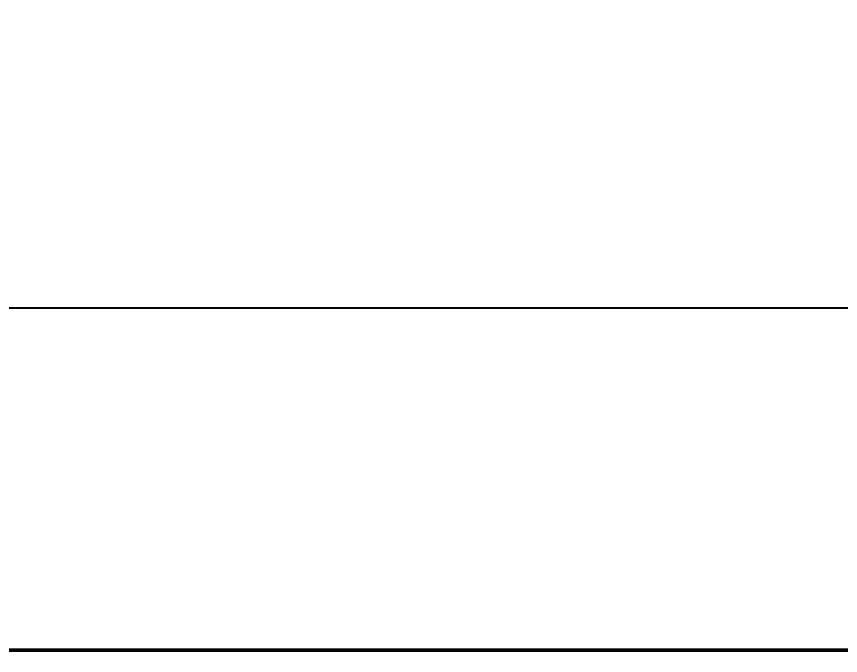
# Model space of a CAD drawing. Header units: millimetres. Extents: x -27 to 31.5, y -2.8 to 12.3.
# Drawn here: x -12.21 to -4.99, y 2.75 to 8.35 of the extents above; entities that cross this region are included whole.
import ezdxf

# ---------------------------------------------------------------- set-up
doc = ezdxf.new("R2010")
doc.units = ezdxf.units.MM
doc.layers.add('AM_0', color=7, linetype='Continuous', lineweight=50)
doc.layers.add('AM_5', color=3, linetype='Continuous', lineweight=25)
doc.dimstyles.new('ISO-25', dxfattribs={"dimtxt": 2.5, "dimasz": 2.5, "dimexe": 1.25, "dimexo": 0.625, "dimtad": 1, "dimtxsty": 'Standard', "dimcen": 2.5, "dimadec": 0, "dimazin": 0, "dimtfac": 1, "dimtmove": 0, "dimatfit": 3, "dimfxl": 1, "dimarcsym": 0})

# ---------------------------------------------------------------- blocks, each defined once
blk = doc.blocks.new('2_ERF8_060_05_0_DVTR_0_in_ERF8_060_05_0_L_DV_TR_4')
at = {"layer": 'AM_0'}
blk.add_line((27, 2.8), (-27, 2.8), dxfattribs=at)
blk = doc.blocks.new('*D3')
at = {"layer": 'AM_5', "color": 0, "lineweight": -2}
for p, q in [((-27, 0), (-27, 5.8)), ((-26, 5.8), (26, 5.8)), ((27, 0), (27, 5.8))]:
    blk.add_line(p, q, dxfattribs=at)
at = {"layer": 'AM_5', "color": 0}
for points in [[(-26, 5.9667), (-26, 5.6333), (-27, 5.8)], [(26, 5.6333), (26, 5.9667), (27, 5.8)]]:
    blk.add_solid(points, dxfattribs=at)
at = {"layer": 'Defpoints', "color": 0}
for p in [(27, 5.3), (-27, 0), (27, 0)]:
    blk.add_point(p, dxfattribs=at)
at = {"layer": 'AM_5', "color": 0, "insert": (0, 6.8619), "char_height": 1, "attachment_point": 5}
blk.add_mtext('54 [2.126]', dxfattribs=at)

msp = doc.modelspace()

# ---------------------------------------------------------------- block references
msp.add_blockref('2_ERF8_060_05_0_DVTR_0_in_ERF8_060_05_0_L_DV_TR_4', (0, 0))

# ---------------------------------------------------------------- dimensions: what is measured, and where the dimension line sits
at = {"layer": 'AM_5'}
dim = msp.add_linear_dim(base=(27, 5.8), p1=(-27, 0), p2=(27, 0), text='54 [2.126]', dimstyle='ISO-25', override={"dimtxt": 1, "dimasz": 1, "dimexe": 0, "dimexo": 0, "dimgap": 0.3}, dxfattribs=at)
dim.commit()
dim.dimension.update_dxf_attribs({"geometry": '*D3', "text_midpoint": (0, 5.8), "dimtype": 160})

doc.saveas('drawing.dxf')
